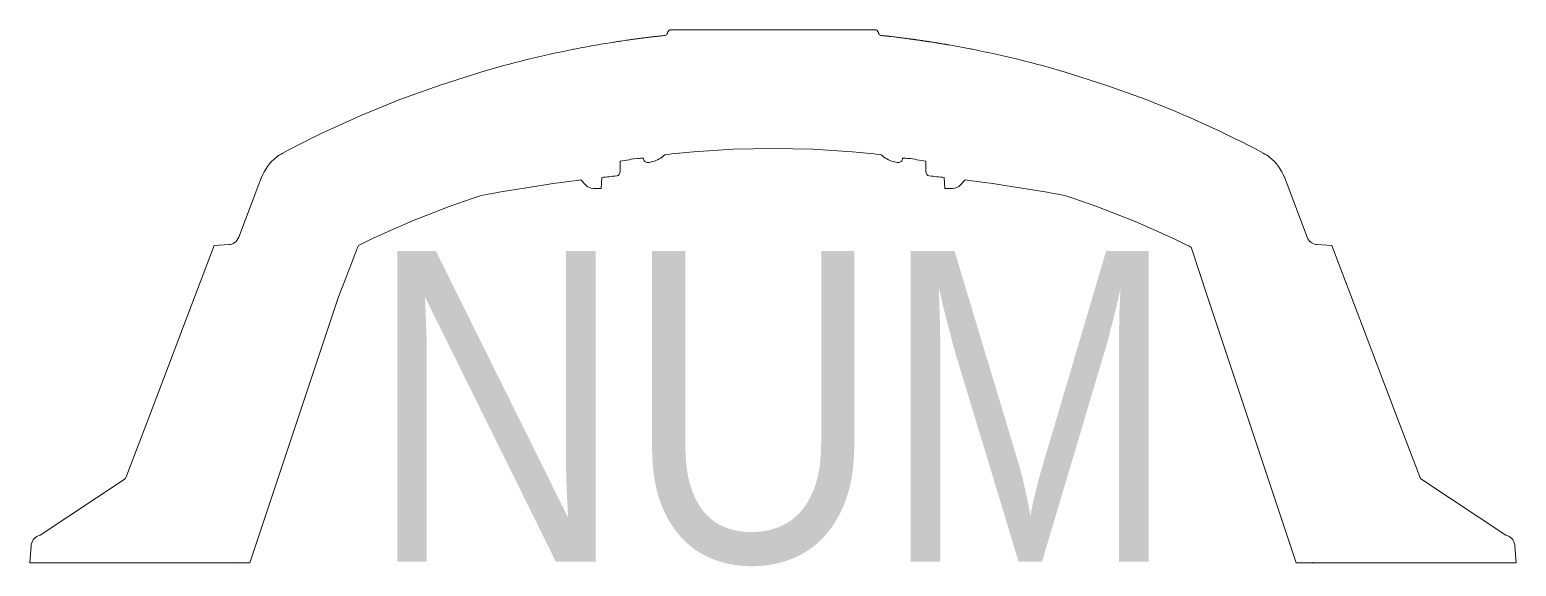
# Model space of a CAD drawing. Header units: inches. Extents: x 1.2 to 34.7, y -0.1 to 12.
import ezdxf
from ezdxf.enums import TextEntityAlignment as Align

# ---------------------------------------------------------------- set-up
doc = ezdxf.new("R2010")
doc.units = ezdxf.units.IN
doc.header["$MEASUREMENT"] = 0
doc.layers.add('SEPTICAD', color=7, linetype='Continuous')
doc.styles.add('SEPTICAD', font='ARIALN.TTF')

msp = doc.modelspace()

# ---------------------------------------------------------------- linework, layer by layer
at = {"layer": 'SEPTICAD', "lineweight": 15}
for p, q in [((15.559, 11.871), (15.559, 11.871)), ((15.625, 11.935), (15.625, 11.935)), ((20.375, 11.935), (20.375, 11.935)), ((21.111, 11.79), (21.111, 11.79)), ((21.15, 11.785), (21.15, 11.785)), ((21.189, 11.779), (21.189, 11.779)), ((21.2, 11.778), (21.2, 11.778)), ((13.904, 11.635), (13.904, 11.635)), ((21.963, 11.659), (21.963, 11.659)), ((22.436, 11.572), (22.436, 11.572)), ((6.801, 9.124), (6.801, 9.124)), ((6.952, 9.224), (6.952, 9.224)), ((14.954, 9.102), (14.954, 9.104)), ((15.079, 9.109), (15.079, 9.112)), ((20.921, 9.112), (20.921, 9.109)), ((21.046, 9.104), (21.046, 9.102)), ((29.048, 9.224), (29.048, 9.224)), ((29.199, 9.124), (29.199, 9.124)), ((15.182, 9.011), (15.177, 9.011)), ((15.289, 9.032), (15.289, 9.032)), ((20.711, 9.032), (20.711, 9.032)), ((20.823, 9.011), (20.823, 9.011)), ((14.477, 8.709), (14.477, 8.709)), ((21.523, 8.709), (21.523, 8.709)), ((11.397, 8.261), (11.397, 8.261)), ((24.603, 8.261), (24.603, 8.261)), ((8.658, 7.143), (8.657, 7.144)), ((8.551, 6.876), (8.552, 6.875))]:
    msp.add_line(p, q, dxfattribs=at)
for points in [[(14.329, 11.707), (14.329, 11.707), (14.377, 11.715), (14.372, 11.714), (14.402, 11.719), (14.432, 11.724), (14.484, 11.732), (14.513, 11.736), (14.545, 11.741), (14.578, 11.746), (14.613, 11.751), (14.613, 11.751), (14.661, 11.758), (14.699, 11.764), (14.725, 11.767), (14.725, 11.767), (14.751, 11.771), (14.751, 11.771), (14.777, 11.775), (14.777, 11.775), (14.803, 11.778), (14.829, 11.782), (14.834, 11.783), (14.856, 11.786), (14.856, 11.786)], [(14.878, 11.789), (14.878, 11.789), (14.9, 11.792), (14.922, 11.795), (14.922, 11.795)], [(14.944, 11.797), (14.944, 11.797), (14.966, 11.8), (14.965, 11.8)], [(15.023, 11.808), (15.023, 11.808), (15.045, 11.811), (15.045, 11.811), (15.067, 11.813), (15.067, 11.813), (15.08, 11.815), (15.08, 11.815)], [(15.108, 11.819), (15.108, 11.819), (15.119, 11.82), (15.119, 11.82)], [(15.198, 11.83), (15.198, 11.83), (15.242, 11.835), (15.242, 11.835), (15.255, 11.837), (15.255, 11.837)], [(15.395, 11.853), (15.395, 11.853), (15.414, 11.855), (15.414, 11.855)], [(15.428, 11.857), (15.428, 11.857), (15.45, 11.859), (15.449, 11.859), (15.471, 11.862), (15.471, 11.862), (15.491, 11.864), (15.513, 11.866), (15.512, 11.866)], [(15.567, 11.872), (15.57, 11.873), (15.582, 11.877), (15.582, 11.877)], [(15.698, 12), (17.3, 12), (18.7, 12), (18.7, 12), (20.302, 12)], [(20.418, 11.877), (20.418, 11.877), (20.43, 11.873), (20.441, 11.871), (20.441, 11.871)], [(20.456, 11.869), (20.456, 11.869), (20.47, 11.868), (20.47, 11.868)], [(20.522, 11.862), (20.522, 11.862), (20.545, 11.86), (20.543, 11.86), (20.553, 11.859), (20.553, 11.859)], [(20.576, 11.856), (20.57, 11.857), (20.607, 11.853), (20.613, 11.852), (20.613, 11.852), (20.619, 11.851)], [(20.633, 11.85), (20.633, 11.85), (20.649, 11.848), (20.648, 11.848)], [(20.666, 11.846), (20.665, 11.846), (20.673, 11.845), (20.671, 11.845), (20.722, 11.839), (20.721, 11.84), (20.729, 11.839), (20.729, 11.839)], [(20.749, 11.836), (20.743, 11.837), (20.776, 11.833), (20.773, 11.833), (20.811, 11.829), (20.804, 11.83), (20.836, 11.826), (20.836, 11.826), (20.848, 11.824), (20.848, 11.824)], [(20.873, 11.821), (20.873, 11.821), (20.879, 11.82), (20.879, 11.82)], [(20.92, 11.815), (20.92, 11.815), (20.946, 11.812), (20.942, 11.812), (20.954, 11.811), (20.954, 11.811)], [(20.981, 11.807), (20.981, 11.807), (20.991, 11.806), (20.991, 11.806)], [(21.003, 11.804), (21.003, 11.804), (21.025, 11.802), (21.025, 11.802), (21.048, 11.799), (21.048, 11.799)], [(21.068, 11.796), (21.068, 11.796), (21.079, 11.794), (21.079, 11.794)], [(21.124, 11.788), (21.122, 11.789), (21.132, 11.787), (21.128, 11.788), (21.139, 11.786), (21.139, 11.786)], [(21.226, 11.774), (21.232, 11.773), (21.251, 11.771), (21.251, 11.771)], [(21.273, 11.768), (21.273, 11.768), (21.284, 11.766), (21.284, 11.766)], [(21.308, 11.763), (21.308, 11.763), (21.328, 11.76), (21.328, 11.76)], [(21.339, 11.758), (21.339, 11.758), (21.348, 11.757), (21.349, 11.757)], [(21.369, 11.754), (21.369, 11.754), (21.4, 11.749), (21.4, 11.749), (21.408, 11.748), (21.408, 11.748)], [(21.435, 11.744), (21.43, 11.745), (21.444, 11.743), (21.444, 11.743)], [(21.491, 11.735), (21.491, 11.735), (21.511, 11.732), (21.511, 11.732)], [(21.548, 11.727), (21.548, 11.727), (21.582, 11.721), (21.613, 11.717), (21.613, 11.717), (21.642, 11.712), (21.642, 11.712)], [(13.505, 11.56), (13.505, 11.56), (13.516, 11.562), (13.516, 11.562)], [(21.654, 11.71), (21.654, 11.71), (21.671, 11.707), (21.671, 11.707), (21.683, 11.705), (21.683, 11.705), (21.695, 11.703), (21.695, 11.703), (21.704, 11.702), (21.704, 11.702)], [(21.718, 11.7), (21.718, 11.7), (21.736, 11.697), (21.736, 11.697), (21.753, 11.694), (21.753, 11.694), (21.776, 11.69), (21.776, 11.69)], [(21.817, 11.683), (21.817, 11.683), (21.823, 11.682), (21.823, 11.682), (21.846, 11.678), (21.846, 11.678), (21.887, 11.672), (21.893, 11.671), (21.916, 11.667), (21.916, 11.667)], [(22.484, 11.562), (22.484, 11.562), (22.495, 11.56), (22.495, 11.56)], [(7.819, 9.662), (7.819, 9.662), (8.7, 10.063), (8.7, 10.063), (9.593, 10.428), (9.593, 10.428), (10.498, 10.756), (10.498, 10.756), (11.413, 11.046), (11.413, 11.046)], [(24.587, 11.046), (24.587, 11.046), (25.502, 10.756), (25.502, 10.756), (26.407, 10.428), (26.407, 10.428)], [(19.789, 9.251), (19.789, 9.251), (18.895, 9.308), (18, 9.327), (17.105, 9.308), (16.211, 9.251), (16.211, 9.251)], [(14.558, 9.042), (14.558, 9.042), (14.558, 8.956), (14.558, 8.834), (14.558, 8.806)], [(21.442, 8.806), (21.442, 8.834), (21.442, 8.956), (21.442, 9.042), (21.442, 9.042)], [(5.961, 7.33), (5.961, 7.33), (6.413, 8.521), (6.466, 8.66), (6.468, 8.666), (6.471, 8.673), (6.471, 8.673)], [(13.776, 8.506), (13.776, 8.506), (13.672, 8.619)], [(14.142, 8.674), (14.13, 8.426), (14.13, 8.426), (14.019, 8.426), (13.953, 8.426)], [(22.047, 8.426), (21.981, 8.426), (21.87, 8.426), (21.87, 8.426), (21.858, 8.674)], [(22.328, 8.619), (22.224, 8.506), (22.224, 8.506)], [(29.529, 8.673), (29.532, 8.666), (29.534, 8.66), (29.534, 8.66), (29.587, 8.521), (30.039, 7.33), (30.039, 7.33)], [(3.418, 1.919), (3.418, 1.919), (3.425, 1.935), (3.425, 1.935), (3.826, 2.989), (4.269, 4.157), (4.712, 5.324), (5.155, 6.491), (5.321, 6.928), (5.404, 7.146), (5.741, 7.162), (5.741, 7.162)], [(5.772, 7.166), (5.772, 7.166), (5.803, 7.174), (5.803, 7.174), (5.832, 7.186), (5.86, 7.202), (5.86, 7.202)], [(34.72, 0.372), (34.72, 0.372), (34.75, 0), (34.549, 0), (34.364, 0), (34.317, 0), (33.636, 0), (33.59, 0), (33.25, 0), (33.125, 0), (33.049, 0), (32.563, 0), (32.375, 0), (32.188, 0), (31.624, 0), (31.575, 0), (31.375, 0), (31.213, 0), (31.205, 0), (31.191, 0), (31.106, 0), (30.362, 0), (30.18, 0), (30.177, 0), (30.169, 0.001), (30.169, 0.001), (30.162, 0.003), (30.156, 0.007), (30.156, 0), (29.792, 0), (27.794, 5.989), (27.422, 7.104), (27.422, 7.104)], [(30.259, 7.162), (30.259, 7.162), (30.596, 7.146), (30.679, 6.928), (30.845, 6.491), (31.288, 5.324), (31.731, 4.157), (32.174, 2.989), (32.575, 1.935), (32.575, 1.935)], [(8.37, 6.41), (8.205, 5.988), (8.206, 5.989), (6.208, 0), (6.112, 0), (6.091, 0), (5.844, 0), (5.844, 0.007)], [(1.443, 0.605), (1.443, 0.605), (1.488, 0.623), (1.488, 0.623), (3.375, 1.87), (3.375, 1.87)], [(32.582, 1.919), (32.582, 1.919), (32.59, 1.905), (32.59, 1.905)], [(32.601, 1.892), (32.601, 1.892), (32.612, 1.88), (32.625, 1.87), (32.625, 1.87), (34.512, 0.623), (34.512, 0.623), (34.557, 0.605), (34.557, 0.605)], [(5.823, 0), (5.82, 0), (5.638, 0), (4.894, 0), (4.809, 0), (4.795, 0), (4.787, 0), (4.625, 0), (4.419, 0), (4.376, 0), (3.812, 0), (3.625, 0), (3.438, 0), (2.951, 0), (2.875, 0), (2.75, 0), (2.41, 0), (2.364, 0), (1.683, 0), (1.636, 0), (1.25, 0), (1.28, 0.372), (1.28, 0.372)]]:
    msp.add_lwpolyline(points, dxfattribs=at)
for centre, major_axis, start_param, end_param in [((18, -15.545), (0, 27.545), 0.123949, 0.124836), ((18, -15.545), (0, 27.545), 0.12133, 0.122217), ((18, -15.545), (0, 27.545), 0.118174, 0.120471), ((18, -15.545), (0, 27.545), 0.115293, 0.115914), ((18, -15.545), (0, 27.545), 0.114798, 0.115293), ((18, -15.545), (0, 27.545), 0.111199, 0.114364), ((18, -15.545), (0, 27.545), 0.107718, 0.108938), ((18, -15.545), (0, 27.545), 0.104663, 0.107718), ((18, -15.545), (0, 27.545), 0.103357, 0.104663), ((18, -15.545), (0, 27.545), 0.10205, 0.102596), ((18, -15.545), (0, 27.545), 0.096834, 0.098681), ((18, -15.545), (0, 27.545), 0.096493, 0.096817), ((15.552, 11.952), (0, 0.0818), 3.554269, 4.501775), ((15.698, 11.918), (0, 0.0818), 6.283185, 7.643368), ((20.302, 11.918), (0, 0.0818), 4.923003, 6.283185), ((20.448, 11.952), (0, 0.0818), 1.78141, 2.728911), ((18, -15.545), (0, 27.545), 6.185752, 6.186351), ((18, -15.545), (0, 27.545), 6.18401, 6.18519), ((18, -15.545), (0, 27.545), 6.18314, 6.18401), ((18, -15.545), (0, 27.545), 6.180998, 6.181902), ((18, -15.545), (0, 27.545), 6.178721, 6.179264), ((18, -15.545), (0, 27.545), 6.177417, 6.178111), ((18, -15.545), (0, 27.545), 6.174116, 6.17489), ((18, -15.545), (0, 27.545), 6.16917, 6.170169), ((18, -15.545), (0, 27.545), 6.167285, 6.1689), ((18, -15.545), (0, 27.545), 6.164837, 6.165931), ((18, -15.545), (0, 27.545), 6.163965, 6.164469), ((18, -15.545), (0, 27.545), 6.161362, 6.162192), ((18, -15.545), (0, 27.545), 6.160341, 6.160954), ((18, -15.545), (0, 27.545), 6.159669, 6.160341), ((18.002, -15.526), (0, 27.526), 6.159128, 6.159651), ((18, -15.545), (0, 27.545), 6.158106, 6.158563), ((18, -15.545), (0, 27.545), 6.157277, 6.158106), ((18, -15.545), (0, 27.545), 6.156548, 6.157277), ((18, -15.545), (0, 27.545), 6.156108, 6.156548), ((18, -15.545), (0, 27.545), 6.155674, 6.156108), ((18, -15.545), (0, 27.545), 6.155058, 6.155674), ((18, -15.545), (0, 27.545), 6.153179, 6.154082), ((18, -15.545), (0, 27.545), 6.151787, 6.15274), ((18, -15.545), (0, 27.545), 6.150571, 6.151014), ((18, -15.545), (0, 27.545), 6.149354, 6.150179), ((18, -15.545), (0, 27.545), 6.146719, 6.147804), ((18, -15.545), (0, 27.545), 6.145699, 6.146376), ((18, -15.545), (0, 27.545), 6.145087, 6.145699), ((18, -15.545), (0, 27.545), 6.144481, 6.145087), ((18, -15.545), (0, 27.545), 6.143263, 6.14369), ((18, -15.545), (0, 27.545), 6.14219, 6.143263), ((18, -15.545), (0, 27.545), 0.178979, 0.263923), ((18, -15.545), (0, 27.545), 0.162927, 0.178541), ((18, -15.545), (0, 27.545), 0.145892, 0.162927), ((18, -15.545), (0, 27.545), 6.137964, 6.138432), ((18, -15.545), (0, 27.545), 6.135396, 6.135947), ((18, -15.545), (0, 27.545), 6.132593, 6.133059), ((18, -15.545), (0, 27.545), 6.131425, 6.132593), ((18, -15.545), (0, 27.545), 6.126181, 6.127449), ((18, -15.545), (0, 27.545), 6.125579, 6.126181), ((18, -15.545), (0, 27.545), 6.118849, 6.125579), ((18, -15.545), (0, 27.545), 6.11273, 6.118849), ((18, -15.545), (0, 27.545), 6.106605, 6.11273), ((18, -15.545), (0, 27.545), 6.104644, 6.106605), ((18, -15.545), (0, 27.545), 6.019262, 6.104207), ((18, -15.545), (0, 27.545), 5.830335, 5.94375), ((18, -15.545), (0, 27.545), 0.415022, 0.45285), ((7.39, 8.243), (0, 1.091), 0.630083, 1.165619), ((7.39, 8.243), (0, 1.091), 0.45285, 0.630083), ((18, -15.545), (0, 24.873), 0.133999, 0.151548), ((18, -32.953), (0, 42.185), 0.075601, 0.078843), ((15.169, 9.109), (0, 0.0982), 1.570796, 3.225687), ((15.12, 9.75), (0, 0.742), 3.3935, 3.845081), ((18, -15.545), (0, 24.873), 0.07856, 0.10724), ((18, -15.545), (0, 24.873), 6.175945, 6.204625), ((20.88, 9.75), (0, 0.742), 2.438104, 2.889685), ((20.831, 9.109), (0, 0.0982), 3.057498, 4.71239), ((18, -32.953), (0, 42.185), 6.204342, 6.207584), ((18, -15.545), (0, 24.873), 6.131637, 6.149173), ((28.61, 8.243), (0, 1.091), 5.653093, 5.830335), ((28.61, 8.243), (0, 1.091), 5.117529, 5.653093), ((14.469, 8.806), (0, 0.0971), 3.233578, 4.712389), ((15.12, 9.75), (0, 0.742), 3.232723, 3.393501), ((20.88, 9.75), (0, 0.742), 2.889685, 3.057441), ((21.531, 8.806), (0, 0.0971), 1.570796, 3.049608), ((18, -32.953), (0, 41.839), 0.113083, 0.173021), ((13.953, 8.699), (0, 0.273), 2.356194, 3.141593), ((18, -32.953), (0, 41.839), 0.091985, 0.100764), ((18, -32.953), (0, 41.839), 6.182421, 6.1912), ((22.047, 8.699), (0, 0.273), 3.141593, 3.926991), ((18, -32.953), (0, 41.839), 6.110164, 6.170103), ((18, -15.545), (0, 24.873), 0.293801, 0.42217), ((18, -15.545), (0, 24.873), 5.860912, 5.989384), ((5.73, 7.435), (0, 0.273), 3.185225, 3.311261), ((5.73, 7.435), (0, 0.273), 3.689426, 4.31969), ((154.149, -61.183), (0, 172.801), 1.164283, 1.165972), ((18, -15.545), (0, 24.873), 5.857159, 5.860912), ((30.27, 7.435), (0, 0.273), 1.963496, 3.09796), ((121.651, -45.992), (0, 134.23), 1.165972, 1.169739), ((3.31, 1.987), (0, 0.136), 3.686603, 3.813206), ((3.31, 1.987), (0, 0.136), 3.813206, 4.193039), ((32.69, 1.987), (0, 0.136), 1.963495, 2.090084), ((32.69, 1.987), (0, 0.136), 2.216661, 2.343277), ((1.529, 0.349), (0, 0.273), 0.349066, 1.48353), ((34.471, 0.349), (0, 0.273), 4.799655, 5.934119), ((5.824, 0.038), (0, 0.0385), 3.11569, 3.745529)]:
    msp.add_ellipse(centre, major_axis=major_axis, ratio=0.916667, start_param=start_param, end_param=end_param, dxfattribs=at)

# ---------------------------------------------------------------- texts
at = {"layer": 'SEPTICAD', "style": 'SEPTICAD'}
msp.add_attdef('NUM', text='#', height=7, dxfattribs=at).set_placement((18, -2.08), align=Align.BOTTOM_CENTER)

doc.saveas('drawing.dxf')
